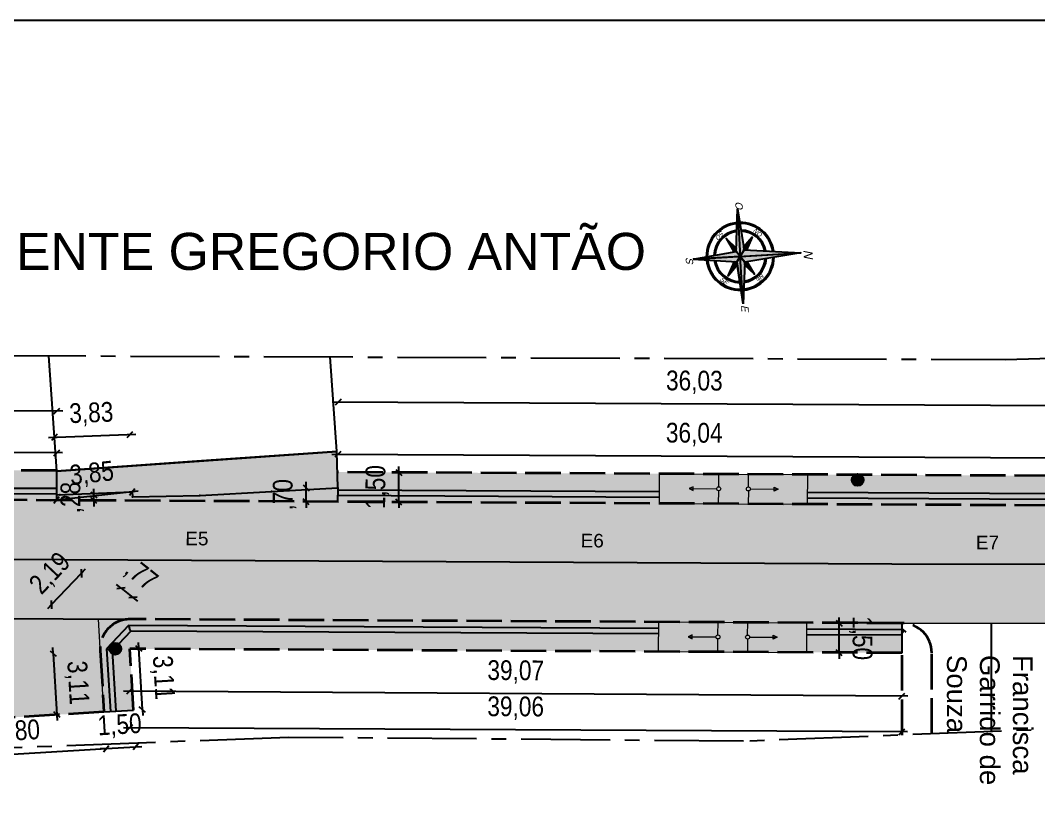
# Model space of a CAD drawing. Header units: feet. Extents: x 203667 to 205527, y 9204857 to 9205156.
# Drawn here: x 204262.3 to 204313.8, y 9205049.8 to 9205089.2 of the extents above; entities that cross this region are included whole.
import ezdxf

# ---------------------------------------------------------------- set-up
doc = ezdxf.new("R2010")
doc.units = ezdxf.units.FT
doc.header["$LTSCALE"] = 0.3
doc.header["$MEASUREMENT"] = 0
for name, pattern in [('ACAD_ISO02W100', [15, 12, -3]), ('CENTER2', [1.125, 0.75, -0.125, 0.125, -0.125]), ('CONTINUO', [0])]:
    doc.linetypes.add(name, pattern=pattern)
for name, color, linetype in [('_EIXO PROJETADO', 2, 'Continuous'), ('C-ROAD-CNTR-N', 92, 'Continuous'), ('CALÇADA', 3, 'Continuous'), ('Calçada Projetada', 20, 'Continuous'), ('cotas1', 7, 'Continuous'), ('Edificação Existente', 1, 'Continuous'), ('F-HZ-ESTACA', 98, 'Continuous'), ('MF', 7, 'CONTINUO'), ('NORTE', 7, 'Continuous'), ('Pavimento projetado', 51, 'Continuous'), ('PONTOS_SUBSTITUIDOS', 7, 'Continuous'), ('Poste e Rede Elétrica', 6, 'Continuous'), ('SINALIZACAO', 1, 'Continuous')]:
    doc.layers.add(name, color=color, linetype=linetype)
for name, color, linetype, lineweight in [('Alvenaria de 1 Vez', 6, 'ACAD_ISO02W100', 35), ('Cotas Acessibilidade', 5, 'Continuous', 25), ('Cotas Calçadas', 7, 'Continuous', 25), ('EDIF', 7, 'Continuous', 0), ('MEIO FIO PROJETADO', 7, 'ACAD_ISO02W100', 35), ('PENA015', 1, 'Continuous', 15)]:
    doc.layers.add(name, color=color, linetype=linetype, lineweight=lineweight)
doc.styles.add('Arial', font='arial.ttf')
doc.styles.add('Roman', font='arial.ttf', dxfattribs={"height": 2})
doc.styles.add('SUPERFRENCH', font='SUF_____.pfb', dxfattribs={"oblique": 15, "height": 2})
doc.styles.add('TARCISIO', font='swissci.ttf')
doc.dimstyles.new('Cota Alvenaria', dxfattribs={"dimtxt": 1, "dimasz": 0.3, "dimexe": 1, "dimexo": 1, "dimgap": 0.5, "dimtad": 1, "dimzin": 4, "dimtxsty": 'TARCISIO', "dimblk": 'OBLIQUE', "dimcen": -2, "dimdle": 0.3, "dimse1": 1, "dimse2": 1, "dimclrd": 256, "dimclre": 256, "dimclrt": 6, "dimadec": 0, "dimazin": 0, "dimtfac": 1, "dimtix": 1, "dimtmove": 0, "dimatfit": 3, "dimldrblk": 'DOT', "dimfxl": 1, "dimlwd": -1, "dimlwe": -1, "dimarcsym": 0})
doc.dimstyles.new('Cota Calçadas', dxfattribs={"dimtxt": 1, "dimasz": 0.3, "dimexe": 1, "dimexo": 1, "dimgap": 0.5, "dimtad": 1, "dimzin": 4, "dimtxsty": 'TARCISIO', "dimblk": 'OBLIQUE', "dimcen": -2, "dimdle": 0.3, "dimse1": 1, "dimse2": 1, "dimclrd": 256, "dimclre": 256, "dimclrt": 256, "dimadec": 0, "dimazin": 0, "dimtfac": 1, "dimtix": 1, "dimtmove": 0, "dimatfit": 3, "dimldrblk": 'DOT', "dimfxl": 1, "dimlwd": -1, "dimlwe": -1, "dimarcsym": 0})

# ---------------------------------------------------------------- blocks, each defined once
blk = doc.blocks.new('r150')
at = {"linetype": 'Continuous'}
h = blk.add_hatch(color=4, dxfattribs=at)
h.dxf.hatch_style = 1
edge = h.paths.add_edge_path()
edge.add_arc((0, 0.907), 0.1, 180, 270, ccw=False)
edge.add_line((-0.1, 0.907), (-1.3, 0.907))
edge.add_line((-1.3, 0.907), (-1.3, 0.807))
edge.add_line((-1.3, 0.807), (-1.5, 0.907))
edge.add_line((-1.5, 0.907), (-1.3, 1.007))
edge.add_line((-1.3, 1.007), (-1.3, 0.907))
edge.add_line((-1.3, 0.907), (-0.1, 0.907))
edge.add_arc((0, 0.907), 0.1, 90, 180, ccw=False)
edge.add_line((0, 1.007), (0, 1.65))
edge.add_line((0, 1.65), (-3, 1.65))
edge.add_line((-3, 1.65), (-3, 0.15))
edge.add_line((-3, 0.15), (0, 0.15))
edge.add_line((0, 0.15), (0, 0.807))
edge = h.paths.add_edge_path()
edge.add_arc((1.5, 0.907), 0.1, 180, 270, ccw=False)
edge.add_arc((1.5, 0.907), 0.1, 90, 180, ccw=False)
edge.add_line((1.5, 1.007), (1.5, 1.65))
edge.add_line((1.5, 1.65), (0, 1.65))
edge.add_line((0, 1.65), (0, 1.007))
edge.add_arc((0, 0.907), 0.1, 0, 90, ccw=False)
edge.add_arc((0, 0.907), 0.1, -90, 0, ccw=False)
edge.add_line((0, 0.807), (0, 0.15))
edge.add_line((0, 0.15), (1.5, 0.15))
edge.add_line((1.5, 0.15), (1.5, 0.807))
edge = h.paths.add_edge_path()
edge.add_line((4.5, 1.65), (1.5, 1.65))
edge.add_line((1.5, 1.65), (1.5, 1.007))
edge.add_arc((1.5, 0.907), 0.1, 0, 90, ccw=False)
edge.add_line((1.6, 0.907), (2.8, 0.907))
edge.add_line((2.8, 0.907), (2.8, 1.007))
edge.add_line((2.8, 1.007), (3, 0.907))
edge.add_line((3, 0.907), (2.8, 0.807))
edge.add_line((2.8, 0.807), (2.8, 0.907))
edge.add_line((2.8, 0.907), (1.6, 0.907))
edge.add_arc((1.5, 0.907), 0.1, -90, 0, ccw=False)
edge.add_line((1.5, 0.807), (1.5, 0.15))
edge.add_line((1.5, 0.15), (4.5, 0.15))
edge.add_line((4.5, 0.15), (4.5, 1.65))
at = {"layer": 'PENA015', "color": 7}
for points in [[(-3, 0.15), (-3, 1.65)], [(-3, 1.65), (4.5, 1.65)], [(0, 1.007), (0, 1.65)], [(1.5, 1.007), (1.5, 1.65)], [(4.5, 0.15), (4.5, 1.65)], [(-1.3, 1.007), (-1.5, 0.907), (-1.3, 0.807)], [(-1.5, 0.907), (-0.1, 0.907)], [(-1.3, 0.807), (-1.3, 1.007)], [(0, 0.15), (0, 0.807)], [(1.5, 0.807), (1.5, 0.15)], [(1.6, 0.907), (3, 0.907)], [(2.8, 0.807), (2.8, 1.007)], [(2.8, 1.007), (3, 0.907), (2.8, 0.807)], [(-3, 0.15), (4.5, 0.15)]]:
    blk.add_lwpolyline(points, dxfattribs=at)
for centre in [(0, 0.907), (1.5, 0.907)]:
    blk.add_circle(centre, 0.1, dxfattribs=at)
blk = doc.blocks.new('*U61')
at = {"layer": 'NORTE', "color": 252, "linetype": 'Continuous'}
for points in [[(2.264, 2.249), (1.127, 1.112), (1.322, 1.078)], [(0.236, 2.003), (0.962, 1.141), (1.127, 1.112)], [(1.156, 0.948), (1.127, 1.112), (0.244, 0.23)], [(1.127, 1.112), (1.156, 0.948), (2.018, 0.221)]]:
    blk.add_solid(points, dxfattribs=at)
blk = doc.blocks.new('*U62')
at = {"layer": 'NORTE', "color": 252, "linetype": 'Continuous'}
for points in [[(1.022, 1.704), (1.034, 1.355), (1.092, 1.308)], [(0.535, 1.216), (0.922, 1.09), (0.962, 1.141)], [(1.156, 0.948), (1.104, 0.907), (1.231, 0.521)], [(1.322, 1.078), (1.37, 1.019), (1.718, 1.008)]]:
    blk.add_solid(points, dxfattribs=at)
blk = doc.blocks.new('*U63')
at = {"layer": 'NORTE', "linetype": 'Continuous'}
for points in [[(1.494, 1.556), (2.264, 2.249), (1.092, 1.308)], [(1.494, 1.556), (1.127, 1.112), (2.264, 2.249)], [(1.494, 1.556), (1.092, 1.308), (1.127, 1.112)]]:
    blk.add_solid(points, dxfattribs=at)
blk = doc.blocks.new('*U64')
at = {"layer": 'NORTE', "linetype": 'Continuous'}
for points in [[(0.236, 2.003), (1.034, 1.352), (1.034, 1.355)], [(0.236, 2.003), (1.127, 1.112), (1.034, 1.352)], [(1.022, 1.704), (1.092, 1.308), (1.14, 1.346)], [(1.034, 1.352), (1.127, 1.112), (1.092, 1.308)], [(1.127, 1.112), (0.962, 1.141), (0.244, 0.23)], [(0.535, 1.216), (0.958, 1.142), (0.905, 1.204)], [(1.127, 1.112), (1.366, 1.019), (1.322, 1.078)], [(1.127, 1.112), (2.018, 0.221), (1.366, 1.019)], [(1.36, 1.125), (1.322, 1.078), (1.718, 1.008)], [(1.156, 0.943), (1.231, 0.521), (1.219, 0.891)], [(1.366, 1.019), (2.018, 0.221), (1.37, 1.019)]]:
    blk.add_solid(points, dxfattribs=at)
blk = doc.blocks.new('norte01')
at = {"layer": 'NORTE'}
for p, q in [((-0.098, 0.141), (0, 1.26)), ((0, 1.26), (0.114, 0.163)), ((-1.248, 0), (-0.096, 0.137)), ((0, 0), (-1.248, 0)), ((0.114, 0.163), (1.608, 0)), ((-0.098, -0.141), (0, 0)), ((0, -1.26), (-0.098, -0.141)), ((0.114, -0.163), (0, -1.26)), ((1.608, 0), (0.114, -0.163))]:
    blk.add_line(p, q, dxfattribs=at)
for points in [[(0, 1.26), (0, 0), (-0.096, 0.137)], [(-0.161, 0.129), (-0.096, 0.137), (-0.345, 0.492)], [(0.114, 0.163), (0.345, 0.492), (0.104, 0.235)], [(-0.161, -0.129), (-0.096, -0.137), (-0.345, -0.492)], [(0, -1.26), (0, 0), (-0.096, -0.137)], [(0, 0), (1.608, 0), (0.114, -0.163)], [(0.114, -0.163), (0.345, -0.492), (0.104, -0.235)]]:
    blk.add_lwpolyline(points, close=True, dxfattribs=at)
for points in [[(0, 1.26), (0, 0)], [(0, 0), (-0.345, 0.492)], [(-0.345, 0.492), (-0.161, 0.129)], [(-0.345, 0.492), (-0.089, 0.219)], [(0, 0), (0.345, 0.492)], [(0.345, 0.492), (0.104, 0.235)], [(0.345, 0.492), (0.174, 0.156)], [(-1.248, 0), (1.608, 0)], [(-1.248, 0), (1.608, 0)], [(-1.248, 0), (-0.096, -0.137)], [(0, 0), (-0.345, -0.492)], [(-0.345, -0.492), (-0.161, -0.129)], [(-0.345, -0.492), (-0.091, -0.222)], [(0, -1.26), (0, 0)], [(0, 0), (0.345, -0.492)], [(0.345, -0.492), (0.104, -0.235)], [(0.345, -0.492), (0.174, -0.156)]]:
    blk.add_lwpolyline(points, dxfattribs=at)
for radius, start, end in [(0.9, 92.0213, 177.3619), (0.871, 92.2575, 177.0455), (0.9, 4.9431, 87.6111), (0.871, 5.3202, 87.3318), (0.697, 94.0924, 174.5827), (0.668, 94.4924, 174.0444), (0.697, 8.261, 85.1591), (0.668, 8.9053, 84.6848), (0.9, 182.6381, 267.9787), (0.871, 182.9545, 267.7425), (0.697, 185.4173, 265.9076), (0.668, 185.9556, 265.5076), (0.9, 272.3889, 355.0569), (0.871, 272.6682, 354.6798), (0.697, 274.8409, 351.739), (0.668, 275.3152, 351.0947)]:
    blk.add_arc((0, 0), radius, start, end, dxfattribs=at)
at = {"layer": 'NORTE', "color": 254, "linetype": 'Continuous', "rotation": 314.9999999999994}
for name in ['*U61', '*U62']:
    blk.add_blockref(name, (-1.583, 0.01), dxfattribs=at)
at = {"layer": 'NORTE', "linetype": 'Continuous', "rotation": 314.9999999999994}
for name in ['*U64', '*U63']:
    blk.add_blockref(name, (-1.583, 0.01), dxfattribs=at)
at = {"layer": 'NORTE', "style": 'SUPERFRENCH', "oblique": 15}
for s, height, rotation, p in [('O', 0.192, 270, (-0.046, 1.457)), ('SO', 0.12, 225, (-0.459, 0.718)), ('NO', 0.12, 315, (0.361, 0.651)), ('S', 0.192, 270, (-1.445, 0.065)), ('N', 0.24, 270, (1.68, 0.072)), ('SE', 0.12, 315, (-0.588, -0.585)), ('NE', 0.12, 225, (0.536, -0.47)), ('E', 0.192, 270, (-0.055, -1.291))]:
    blk.add_text(s, height=height, rotation=rotation, dxfattribs=at).set_placement(p)
blk = doc.blocks.new('_Oblique')
at = {"layer": 'cotas1', "color": 0, "lineweight": -2}
blk.add_line((-0.5, -0.5), (0.5, 0.5), dxfattribs=at)
blk = doc.blocks.new('*D276')
at = {"layer": 'Cotas Calçadas', "transparency": 16777216}
blk.add_line((204264.46, 9205067.279), (204254.952, 9205067.329), dxfattribs=at)
at = {"layer": 'Defpoints', "color": 0, "transparency": 16777216}
for p in [(204255.252, 9205067.327), (204255.239, 9205064.93), (204264.147, 9205064.883)]:
    blk.add_point(p, dxfattribs=at)
at = {"layer": 'Cotas Calçadas', "transparency": 16777216, "xscale": 0.3, "yscale": 0.3, "zscale": 0.3}
for p, rotation in [((204255.252, 9205067.327), 179.6997302796561), ((204264.16, 9205067.281), 359.6997302796561)]:
    blk.add_blockref('_Oblique', p, dxfattribs=dict(at, rotation=rotation))
at = {"layer": 'Cotas Calçadas', "transparency": 16777216, "insert": (204259.712, 9205068.4), "char_height": 1, "attachment_point": 5, "rotation": 359.6997, "style": 'TARCISIO'}
blk.add_mtext('8,91', dxfattribs=at)
blk = doc.blocks.new('_Dot')
at = {"color": 0, "linetype": 'ByBlock', "lineweight": -2}
blk.add_line((-0.5, 0), (-1, 0), dxfattribs=at)
at = {"color": 0, "linetype": 'ByBlock', "const_width": 0.5}
blk.add_lwpolyline([(-0.25, 0, 1), (0.25, 0, 1)], format="xyb", close=True, dxfattribs=at)
blk = doc.blocks.new('*D277')
at = {"layer": 'Cotas Calçadas', "transparency": 16777216}
for p, q in [((204266.04, 9205065.156), (204266.041, 9205065.456)), ((204266.038, 9205064.873), (204266.037, 9205064.573)), ((204266.038, 9205064.873), (204266.04, 9205065.156))]:
    blk.add_line(p, q, dxfattribs=at)
at = {"layer": 'Defpoints', "color": 0, "transparency": 16777216}
for p in [(204264.147, 9205064.883), (204264.149, 9205065.166), (204266.04, 9205065.156)]:
    blk.add_point(p, dxfattribs=at)
at = {"layer": 'Cotas Calçadas', "transparency": 16777216, "xscale": 0.3, "yscale": 0.3, "zscale": 0.3}
for p, rotation in [((204266.04, 9205065.156), 269.6997303415208), ((204266.038, 9205064.873), 89.6997303415208)]:
    blk.add_blockref('_Oblique', p, dxfattribs=dict(at, rotation=rotation))
at = {"layer": 'Cotas Calçadas', "transparency": 16777216, "insert": (204264.943, 9205065.02), "char_height": 1, "attachment_point": 5, "rotation": 89.6997, "style": 'TARCISIO'}
blk.add_mtext(',28', dxfattribs=at)
blk = doc.blocks.new('*D278')
at = {"layer": 'Cotas Calçadas', "transparency": 16777216}
for p, q in [((204276.78, 9205065.511), (204276.78, 9205065.811)), ((204276.78, 9205064.808), (204276.78, 9205065.511)), ((204276.78, 9205064.808), (204276.78, 9205064.508))]:
    blk.add_line(p, q, dxfattribs=at)
at = {"layer": 'Defpoints', "color": 0, "transparency": 16777216}
for p in [(204276.78, 9205065.511), (204278.369, 9205065.511), (204278.369, 9205064.808)]:
    blk.add_point(p, dxfattribs=at)
at = {"layer": 'Cotas Calçadas', "transparency": 16777216, "xscale": 0.3, "yscale": 0.3, "zscale": 0.3}
for p, rotation in [((204276.78, 9205065.511), 270), ((204276.78, 9205064.808), 90)]:
    blk.add_blockref('_Oblique', p, dxfattribs=dict(at, rotation=rotation))
at = {"layer": 'Cotas Calçadas', "transparency": 16777216, "insert": (204275.685, 9205065.16), "char_height": 1, "attachment_point": 5, "rotation": 90, "style": 'TARCISIO'}
blk.add_mtext(',70', dxfattribs=at)
blk = doc.blocks.new('*D279')
at = {"layer": 'Cotas Calçadas', "transparency": 16777216}
for p, q in [((204281.471, 9205066.292), (204281.472, 9205066.592)), ((204281.463, 9205064.792), (204281.471, 9205066.292)), ((204281.463, 9205064.792), (204281.461, 9205064.492))]:
    blk.add_line(p, q, dxfattribs=at)
at = {"layer": 'Defpoints', "color": 0, "transparency": 16777216}
for p in [(204278.377, 9205066.308), (204281.471, 9205066.292), (204278.369, 9205064.808)]:
    blk.add_point(p, dxfattribs=at)
at = {"layer": 'Cotas Calçadas', "transparency": 16777216, "xscale": 0.3, "yscale": 0.3, "zscale": 0.3}
for p, rotation in [((204281.471, 9205066.292), 269.6997302890098), ((204281.463, 9205064.792), 89.69973028900985)]:
    blk.add_blockref('_Oblique', p, dxfattribs=dict(at, rotation=rotation))
at = {"layer": 'Cotas Calçadas', "transparency": 16777216, "insert": (204280.372, 9205065.548), "char_height": 1, "attachment_point": 5, "rotation": 89.6997, "style": 'TARCISIO'}
blk.add_mtext('1,50', dxfattribs=at)
blk = doc.blocks.new('*D280')
at = {"layer": 'Cotas Calçadas', "transparency": 16777216}
blk.add_line((204314.726, 9205067.016), (204278.082, 9205067.208), dxfattribs=at)
at = {"layer": 'Defpoints', "color": 0, "transparency": 16777216}
for p in [(204278.382, 9205067.206), (204278.369, 9205064.808), (204314.414, 9205064.62)]:
    blk.add_point(p, dxfattribs=at)
at = {"layer": 'Cotas Calçadas', "transparency": 16777216, "xscale": 0.3, "yscale": 0.3, "zscale": 0.3}
for p, rotation in [((204278.382, 9205067.206), 179.6997303316249), ((204314.426, 9205067.017), 359.6997303316249)]:
    blk.add_blockref('_Oblique', p, dxfattribs=dict(at, rotation=rotation))
at = {"layer": 'Cotas Calçadas', "transparency": 16777216, "insert": (204296.41, 9205068.207), "char_height": 1, "attachment_point": 5, "rotation": 359.6997, "style": 'TARCISIO'}
blk.add_mtext('36,04', dxfattribs=at)
blk = doc.blocks.new('*D285')
at = {"layer": 'Cotas Calçadas', "transparency": 16777216}
blk.add_line((204307.209, 9205054.964), (204267.537, 9205055.216), dxfattribs=at)
at = {"layer": 'Defpoints', "color": 0, "transparency": 16777216}
for p in [(204267.86, 9205058.907), (204306.932, 9205058.659), (204267.837, 9205055.215)]:
    blk.add_point(p, dxfattribs=at)
at = {"layer": 'Cotas Calçadas', "transparency": 16777216, "xscale": 0.3, "yscale": 0.3, "zscale": 0.3}
for p, rotation in [((204267.837, 9205055.215), 179.6358839959932), ((204306.909, 9205054.966), 359.6358839959933)]:
    blk.add_blockref('_Oblique', p, dxfattribs=dict(at, rotation=rotation))
at = {"layer": 'Cotas Calçadas', "transparency": 16777216, "insert": (204287.38, 9205056.186), "char_height": 1, "attachment_point": 5, "rotation": 359.6359, "style": 'TARCISIO'}
blk.add_mtext('39,07', dxfattribs=at)
blk = doc.blocks.new('*D286')
at = {"layer": 'Cotas Calçadas', "transparency": 16777216}
for p, q in [((204263.98, 9205057.128), (204263.962, 9205057.428)), ((204263.98, 9205057.128), (204264.168, 9205054.026)), ((204264.168, 9205054.026), (204264.186, 9205053.727))]:
    blk.add_line(p, q, dxfattribs=at)
at = {"layer": 'Defpoints', "color": 0, "transparency": 16777216}
for p in [(204266.363, 9205057.273), (204264.168, 9205054.026), (204266.551, 9205054.17)]:
    blk.add_point(p, dxfattribs=at)
at = {"layer": 'Cotas Calçadas', "transparency": 16777216, "xscale": 0.3, "yscale": 0.3, "zscale": 0.3}
for p, rotation in [((204263.98, 9205057.128), 273.4680787027896), ((204264.168, 9205054.026), 93.46807870278963)]:
    blk.add_blockref('_Oblique', p, dxfattribs=dict(at, rotation=rotation))
at = {"layer": 'Cotas Calçadas', "transparency": 16777216, "insert": (204265.168, 9205055.643), "char_height": 1, "attachment_point": 5, "rotation": 273.4681, "style": 'TARCISIO'}
blk.add_mtext('3,11', dxfattribs=at)
blk = doc.blocks.new('*D149')
at = {"layer": 'Cotas Calçadas', "transparency": 16777216}
blk.add_line((204257.575, 9205051.763), (204266.963, 9205052.332), dxfattribs=at)
at = {"layer": 'Defpoints', "color": 0, "transparency": 16777216}
for p in [(204266.551, 9205054.17), (204257.762, 9205053.638), (204266.663, 9205052.314)]:
    blk.add_point(p, dxfattribs=at)
at = {"layer": 'Cotas Calçadas', "transparency": 16777216, "xscale": 0.3, "yscale": 0.3, "zscale": 0.3}
for p, rotation in [((204266.663, 9205052.314), 3.4680786906921), ((204257.875, 9205051.781), 183.4680786906921)]:
    blk.add_blockref('_Oblique', p, dxfattribs=dict(at, rotation=rotation))
at = {"layer": 'Cotas Calçadas', "transparency": 16777216, "insert": (204262.203, 9205053.142), "char_height": 1, "attachment_point": 5, "rotation": 3.4681, "style": 'TARCISIO'}
blk.add_mtext('8,80', dxfattribs=at)
blk = doc.blocks.new('*D293')
at = {"layer": 'Cotas Calçadas', "transparency": 16777216}
for p, q in [((204268.161, 9205052.405), (204268.46, 9205052.423)), ((204266.663, 9205052.314), (204266.364, 9205052.296)), ((204266.663, 9205052.314), (204268.161, 9205052.405))]:
    blk.add_line(p, q, dxfattribs=at)
at = {"layer": 'Defpoints', "color": 0, "transparency": 16777216}
for p in [(204266.551, 9205054.17), (204268.048, 9205054.261), (204268.161, 9205052.405)]:
    blk.add_point(p, dxfattribs=at)
at = {"layer": 'Cotas Calçadas', "transparency": 16777216, "xscale": 0.3, "yscale": 0.3, "zscale": 0.3}
for p, rotation in [((204266.663, 9205052.314), 3.468078761813089), ((204268.161, 9205052.405), 183.4680787618131)]:
    blk.add_blockref('_Oblique', p, dxfattribs=dict(at, rotation=rotation))
at = {"layer": 'Cotas Calçadas', "transparency": 16777216, "insert": (204267.346, 9205053.453), "char_height": 1, "attachment_point": 5, "rotation": 3.4681, "style": 'TARCISIO'}
blk.add_mtext('1,50', dxfattribs=at)
blk = doc.blocks.new('*D294')
at = {"layer": 'Cotas Calçadas', "transparency": 16777216}
for p, q in [((204303.735, 9205058.656), (204303.735, 9205058.956)), ((204303.737, 9205057.156), (204303.735, 9205058.656)), ((204303.737, 9205057.156), (204303.737, 9205056.856))]:
    blk.add_line(p, q, dxfattribs=at)
at = {"layer": 'Defpoints', "color": 0, "transparency": 16777216}
for p in [(204303.735, 9205058.656), (204306.923, 9205058.659), (204306.924, 9205057.159)]:
    blk.add_point(p, dxfattribs=at)
at = {"layer": 'Cotas Calçadas', "transparency": 16777216, "xscale": 0.3, "yscale": 0.3, "zscale": 0.3}
for p, rotation in [((204303.735, 9205058.656), 270.0577248929635), ((204303.737, 9205057.156), 90.05772489296352)]:
    blk.add_blockref('_Oblique', p, dxfattribs=dict(at, rotation=rotation))
at = {"layer": 'Cotas Calçadas', "transparency": 16777216, "insert": (204304.831, 9205057.907), "char_height": 1, "attachment_point": 5, "rotation": 270.0577, "style": 'TARCISIO'}
blk.add_mtext('1,50', dxfattribs=at)
blk = doc.blocks.new('*D141')
at = {"layer": 'Cotas Calçadas', "transparency": 16777216}
for p, q in [((204268.308, 9205057.391), (204268.29, 9205057.69)), ((204268.496, 9205054.288), (204268.308, 9205057.391)), ((204268.496, 9205054.288), (204268.514, 9205053.989))]:
    blk.add_line(p, q, dxfattribs=at)
at = {"layer": 'Defpoints', "color": 0, "transparency": 16777216}
for p in [(204267.86, 9205057.363), (204268.308, 9205057.391), (204268.048, 9205054.261)]:
    blk.add_point(p, dxfattribs=at)
at = {"layer": 'Cotas Calçadas', "transparency": 16777216, "xscale": 0.3, "yscale": 0.3, "zscale": 0.3}
for p, rotation in [((204268.308, 9205057.391), 273.4680787305732), ((204268.496, 9205054.288), 93.46807873057318)]:
    blk.add_blockref('_Oblique', p, dxfattribs=dict(at, rotation=rotation))
at = {"layer": 'Cotas Calçadas', "color": 6, "transparency": 16777216, "insert": (204269.496, 9205055.906), "char_height": 1, "attachment_point": 5, "rotation": 273.4681, "style": 'TARCISIO'}
blk.add_mtext('3,11', dxfattribs=at)
blk = doc.blocks.new('*D257')
at = {"layer": 'Cotas Calçadas', "transparency": 16777216}
blk.add_line((204307.203, 9205053.157), (204267.539, 9205053.364), dxfattribs=at)
at = {"layer": 'Defpoints', "color": 0, "transparency": 16777216}
for p in [(204267.86, 9205057.363), (204306.924, 9205057.159), (204267.839, 9205053.363)]:
    blk.add_point(p, dxfattribs=at)
at = {"layer": 'Cotas Calçadas', "transparency": 16777216, "xscale": 0.3, "yscale": 0.3, "zscale": 0.3}
for p, rotation in [((204267.839, 9205053.363), 179.6997302874083), ((204306.903, 9205053.158), 359.6997302874083)]:
    blk.add_blockref('_Oblique', p, dxfattribs=dict(at, rotation=rotation))
at = {"layer": 'Cotas Calçadas', "color": 6, "transparency": 16777216, "insert": (204287.377, 9205054.356), "char_height": 1, "attachment_point": 5, "rotation": 359.6997, "style": 'TARCISIO'}
blk.add_mtext('39,06', dxfattribs=at)
blk = doc.blocks.new('*D150')
at = {"layer": 'Cotas Calçadas', "transparency": 16777216}
blk.add_line((204314.722, 9205069.657), (204278.096, 9205069.849), dxfattribs=at)
at = {"layer": 'Defpoints', "color": 0, "transparency": 16777216}
for p in [(204278.396, 9205069.848), (204278.377, 9205066.308), (204314.404, 9205066.12)]:
    blk.add_point(p, dxfattribs=at)
at = {"layer": 'Cotas Calçadas', "transparency": 16777216, "xscale": 0.3, "yscale": 0.3, "zscale": 0.3}
for p, rotation in [((204278.396, 9205069.848), 179.6995631053674), ((204314.422, 9205069.659), 359.6995631053673)]:
    blk.add_blockref('_Oblique', p, dxfattribs=dict(at, rotation=rotation))
at = {"layer": 'Cotas Calçadas', "color": 6, "transparency": 16777216, "insert": (204296.415, 9205070.849), "char_height": 1, "attachment_point": 5, "rotation": 359.6996, "style": 'TARCISIO'}
blk.add_mtext('36,03', dxfattribs=at)
blk = doc.blocks.new('*D296')
at = {"layer": 'Cotas Calçadas', "transparency": 16777216}
blk.add_line((204264.471, 9205069.398), (204254.601, 9205069.45), dxfattribs=at)
at = {"layer": 'Defpoints', "color": 0, "transparency": 16777216}
for p in [(204254.901, 9205069.448), (204254.886, 9205066.432), (204264.155, 9205066.383)]:
    blk.add_point(p, dxfattribs=at)
at = {"layer": 'Cotas Calçadas', "transparency": 16777216, "xscale": 0.3, "yscale": 0.3, "zscale": 0.3}
for p, rotation in [((204254.901, 9205069.448), 179.6997303441555), ((204264.171, 9205069.4), 359.6997303441555)]:
    blk.add_blockref('_Oblique', p, dxfattribs=dict(at, rotation=rotation))
at = {"layer": 'Cotas Calçadas', "color": 6, "transparency": 16777216, "insert": (204259.542, 9205070.52), "char_height": 1, "attachment_point": 5, "rotation": 359.6997, "style": 'TARCISIO'}
blk.add_mtext('9,27', dxfattribs=at)
blk = doc.blocks.new('*D316')
at = {"layer": 'Cotas Calçadas', "transparency": 16777216}
for p, q in [((204263.903, 9205059.6), (204265.408, 9205061.191)), ((204265.408, 9205061.191), (204265.614, 9205061.409)), ((204263.903, 9205059.6), (204263.697, 9205059.382))]:
    blk.add_line(p, q, dxfattribs=at)
at = {"layer": 'Defpoints', "color": 0, "transparency": 16777216}
for p in [(204265.408, 9205061.191), (204267.868, 9205058.863), (204266.363, 9205057.273)]:
    blk.add_point(p, dxfattribs=at)
at = {"layer": 'Cotas Calçadas', "transparency": 16777216, "xscale": 0.3, "yscale": 0.3, "zscale": 0.3}
for p, rotation in [((204265.408, 9205061.191), 226.5839045020863), ((204263.903, 9205059.6), 46.58390450208633)]:
    blk.add_blockref('_Oblique', p, dxfattribs=dict(at, rotation=rotation))
at = {"layer": 'Cotas Calçadas', "transparency": 16777216, "insert": (204263.86, 9205061.149), "char_height": 1, "attachment_point": 5, "rotation": 46.5839, "style": 'TARCISIO'}
blk.add_mtext('2,19', dxfattribs=at)
blk = doc.blocks.new('*D317')
at = {"layer": 'Cotas Calçadas', "transparency": 16777216}
blk.add_line((204263.739, 9205068.057), (204268.168, 9205068.224), dxfattribs=at)
at = {"layer": 'Defpoints', "color": 0, "transparency": 16777216}
for p in [(204267.868, 9205068.213), (204267.978, 9205065.31), (204264.149, 9205065.166)]:
    blk.add_point(p, dxfattribs=at)
at = {"layer": 'Cotas Calçadas', "transparency": 16777216, "xscale": 0.3, "yscale": 0.3, "zscale": 0.3}
for p, rotation in [((204264.039, 9205068.068), 182.1578273121822), ((204267.868, 9205068.213), 2.157827312182206)]:
    blk.add_blockref('_Oblique', p, dxfattribs=dict(at, rotation=rotation))
at = {"layer": 'Cotas Calçadas', "transparency": 16777216, "insert": (204265.912, 9205069.235), "char_height": 1, "attachment_point": 5, "rotation": 2.1578, "style": 'TARCISIO'}
blk.add_mtext('3,83', dxfattribs=at)
blk = doc.blocks.new('*D318')
at = {"layer": 'Cotas Calçadas', "transparency": 16777216}
blk.add_line((204268.276, 9205065.344), (204263.848, 9205064.85), dxfattribs=at)
at = {"layer": 'Defpoints', "color": 0, "transparency": 16777216}
for p in [(204267.978, 9205065.31), (204264.147, 9205064.883), (204264.147, 9205064.883)]:
    blk.add_point(p, dxfattribs=at)
at = {"layer": 'Cotas Calçadas', "transparency": 16777216, "xscale": 0.3, "yscale": 0.3, "zscale": 0.3}
for p, rotation in [((204267.978, 9205065.31), 6.364966324591831), ((204264.147, 9205064.883), 186.3649663245918)]:
    blk.add_blockref('_Oblique', p, dxfattribs=dict(at, rotation=rotation))
at = {"layer": 'Cotas Calçadas', "transparency": 16777216, "insert": (204265.941, 9205066.186), "char_height": 1, "attachment_point": 5, "rotation": 6.365, "style": 'TARCISIO'}
blk.add_mtext('3,85', dxfattribs=at)
blk = doc.blocks.new('*D320')
at = {"layer": 'Cotas Calçadas', "transparency": 16777216}
for p, q in [((204267.418, 9205060.44), (204267.183, 9205060.627)), ((204267.418, 9205060.44), (204268.018, 9205059.962)), ((204268.018, 9205059.962), (204268.253, 9205059.775))]:
    blk.add_line(p, q, dxfattribs=at)
at = {"layer": 'Defpoints', "color": 0, "transparency": 16777216}
for p in [(204268.018, 9205059.962), (204266.17, 9205058.872), (204266.77, 9205058.394)]:
    blk.add_point(p, dxfattribs=at)
at = {"layer": 'Cotas Calçadas', "transparency": 16777216, "xscale": 0.3, "yscale": 0.3, "zscale": 0.3}
for p, rotation in [((204267.418, 9205060.44), 321.4723008151763), ((204268.018, 9205059.962), 141.4723008151763)]:
    blk.add_blockref('_Oblique', p, dxfattribs=dict(at, rotation=rotation))
at = {"layer": 'Cotas Calçadas', "transparency": 16777216, "insert": (204268.4, 9205061.057), "char_height": 1, "attachment_point": 5, "rotation": 321.4723, "style": 'TARCISIO'}
blk.add_mtext(',77', dxfattribs=at)

msp = doc.modelspace()

# ---------------------------------------------------------------- hatches: boundary and pattern name
at = {"layer": 'CALÇADA'}
h = msp.add_hatch(color=3, dxfattribs=at)
h.dxf.hatch_style = 1
h.paths.add_polyline_path([(204275.024, 9205065.319), (204278.373, 9205065.511), (204278.336, 9205067.356), (204271.246, 9205066.856), (204264.157, 9205066.356), (204264.149, 9205065.166), (204267.978, 9205065.31), (204267.986, 9205065.051), (204271.407, 9205065.125)])
at = {"layer": 'Calçada Projetada'}
h = msp.add_hatch(color=256, dxfattribs=at)
h.dxf.hatch_style = 1
h.paths.add_polyline_path([(204264.147, 9205064.883), (204264.155, 9205066.383), (204254.955, 9205066.431), (204227.039, 9205067.435), (204227.049, 9205065.934), (204254.924, 9205064.931)])
h = msp.add_hatch(color=256, dxfattribs=at)
h.dxf.hatch_style = 1
h.paths.add_polyline_path([(204314.414, 9205064.62), (204314.411, 9205066.12), (204278.357, 9205066.309), (204278.373, 9205065.511), (204278.369, 9205064.808)])
h = msp.add_hatch(color=256, dxfattribs=at)
h.dxf.hatch_style = 1
h.paths.add_polyline_path([(204278.369, 9205064.808), (204278.373, 9205065.511), (204275.024, 9205065.319), (204271.407, 9205065.125), (204267.986, 9205065.051), (204267.978, 9205065.31), (204264.149, 9205065.166), (204264.147, 9205064.883)])
h = msp.add_hatch(color=256, dxfattribs=at)
h.dxf.hatch_style = 1
h.paths.add_polyline_path([(204306.924, 9205057.159), (204306.932, 9205058.659), (204267.868, 9205058.863, 0.414214), (204266.36, 9205057.371)])
h = msp.add_hatch(color=256, dxfattribs=at)
h.dxf.hatch_style = 1
h.paths.add_polyline_path([(204267.86, 9205057.363), (204266.36, 9205057.371, 0.016444), (204266.363, 9205057.273), (204266.551, 9205054.17), (204268.048, 9205054.261)])
at = {"layer": 'Pavimento projetado', "lineweight": 20}
h = msp.add_hatch(color=256, dxfattribs=at)
h.dxf.hatch_style = 1
h.paths.add_polyline_path([(204306.932, 9205058.659), (204315.916, 9205058.668), (204315.877, 9205064.629), (204254.922, 9205064.931), (204227.047, 9205065.933), (204227.086, 9205059.928), (204254.754, 9205058.932), (204256.038, 9205058.925), (204261.852, 9205058.895), (204267.868, 9205058.863)])
h = msp.add_hatch(color=256, dxfattribs=at)
h.dxf.hatch_style = 1
h.paths.add_polyline_path([(204262.172, 9205053.905), (204261.854, 9205058.895), (204256.038, 9205058.925, -0.395079), (204257.527, 9205057.516), (204257.762, 9205053.638)])
h.paths.add_polyline_path([(204266.551, 9205054.17), (204266.363, 9205057.273, -0.433611), (204267.868, 9205058.863), (204261.854, 9205058.895), (204262.172, 9205053.905)])
at = {"layer": 'Poste e Rede Elétrica', "linetype": 'ByBlock'}
h = msp.add_hatch(color=256, dxfattribs=at)
h.dxf.hatch_style = 1
h.paths.add_polyline_path([(204304.656, 9205066.214, 1), (204304.692, 9205065.613, 1)])
h = msp.add_hatch(color=256, dxfattribs=at)
h.dxf.hatch_style = 1
h.paths.add_polyline_path([(204267.106, 9205057.669, 1), (204267.142, 9205057.068, 1)])

# ---------------------------------------------------------------- linework, layer by layer
at = {"layer": '_EIXO PROJETADO', "linetype": 'CENTER2', "ltscale": 20}
msp.add_lwpolyline([(204356.919, 9205053.136), (204318.7, 9205053.459), (204298.898, 9205052.685), (204275.91, 9205052.883), (204241.175, 9205051.553), (204227.33, 9205053.844), (204166.355, 9205054.164), (204166.317, 9205071.382), (204227.391, 9205072.34), (204312.137, 9205072.006), (204355.263, 9205073.198), (204356.919, 9205053.136)], dxfattribs=at)
at = {"layer": 'Alvenaria de 1 Vez', "ltscale": 0.5}
msp.add_line((204268.048, 9205054.261), (204267.86, 9205057.363), dxfattribs=at)
for points in [[(204264.155, 9205066.383), (204254.886, 9205066.432)], [(204314.411, 9205066.12), (204278.357, 9205066.309)], [(204306.93, 9205052.999), (204306.924, 9205057.159), (204267.86, 9205057.363)]]:
    msp.add_lwpolyline(points, dxfattribs=at)
at = {"layer": 'C-ROAD-CNTR-N', "color": 98, "linetype": 'Continuous', "lineweight": -3, "flags": 128}
msp.add_lwpolyline([(204171.274, 9205061.87), (204203.941, 9205062.291), (204226.924, 9205062.936), (204254.862, 9205061.932), (204306.412, 9205061.661), (204315.891, 9205061.649, 0.001872), (204315.902, 9205061.649), (204352.134, 9205061.87)], format="xyb", dxfattribs=at)
msp.add_lwpolyline([(204311.422, 9205058.655), (204311.43, 9205053.175)], dxfattribs=at)
at = {"layer": 'CALÇADA', "color": 3}
msp.add_lwpolyline([(204264.157, 9205066.356), (204264.149, 9205065.166), (204267.978, 9205065.31), (204267.986, 9205065.051), (204271.407, 9205065.125), (204275.024, 9205065.319), (204278.373, 9205065.511), (204278.336, 9205067.356), (204271.246, 9205066.856)], close=True, dxfattribs=at)
at = {"layer": 'Calçada Projetada'}
for p, q in [((204264.155, 9205066.383), (204264.147, 9205064.883)), ((204278.373, 9205065.511), (204278.369, 9205064.808)), ((204266.551, 9205054.17), (204268.048, 9205054.261))]:
    msp.add_line(p, q, dxfattribs=at)
at = {"layer": 'Cotas Acessibilidade', "color": 5}
for p, q in [((204254.936, 9205065.536, 0), (204264.151, 9205065.488, 0)), ((204278.372, 9205065.413), (204294.647, 9205065.328)), ((204302.147, 9205065.289, 0), (204314.416, 9205065.225, 0)), ((204254.93, 9205065.256, 0), (204264.149, 9205065.208, 0)), ((204278.371, 9205065.133), (204294.646, 9205065.048)), ((204302.146, 9205065.009, 0), (204314.417, 9205064.945, 0)), ((204267.79, 9205058.539, -0.002), (204266.683, 9205057.368, -0.002)), ((204267.91, 9205058.258, -0.002), (204266.969, 9205057.264, -0.002)), ((204294.611, 9205058.398, -0.002), (204267.79, 9205058.539, -0.002)), ((204267.79, 9205058.539, -0.002), (204267.85, 9205058.399, -0.002)), ((204267.91, 9205058.258, -0.002), (204267.85, 9205058.399, -0.002)), ((204294.61, 9205058.118, -0.002), (204267.91, 9205058.258, -0.002)), ((204306.886, 9205058.054, 0), (204302.109, 9205058.079, 0)), ((204307.003, 9205058.333, 0), (204302.111, 9205058.359, 0)), ((204306.886, 9205058.054, 0), (204306.944, 9205058.194, 0)), ((204307.003, 9205058.333, 0), (204306.944, 9205058.194, 0)), ((204307.127, 9205058.208, 0), (204307.003, 9205058.333, 0)), ((204306.929, 9205058.011, 0), (204306.886, 9205058.054, 0)), ((204266.683, 9205057.368, -0.002), (204266.875, 9205054.19, -0.002)), ((204266.683, 9205057.368, -0.002), (204266.826, 9205057.316, -0.002)), ((204266.969, 9205057.264, -0.002), (204266.826, 9205057.316, -0.002)), ((204266.969, 9205057.264, -0.002), (204267.155, 9205054.207, -0.002))]:
    msp.add_line(p, q, dxfattribs=at)
at = {"layer": 'Cotas Calçadas'}
for p, q in [((204255.939, 9205058.926), (204267.868, 9205058.863)), ((204306.924, 9205057.159), (204306.932, 9205058.659))]:
    msp.add_line(p, q, dxfattribs=at)
msp.add_lwpolyline([(204365.72, 9205089.176), (204153.025, 9205089.176), (204153.025, 9204883.252), (204365.72, 9204883.252)], close=True, dxfattribs=at)
at = {"layer": 'EDIF'}
for p in [(204278.336, 9205067.356), (204264.157, 9205066.356)]:
    msp.add_point(p, dxfattribs=at)
at = {"layer": 'Edificação Existente', "color": 1}
msp.add_lwpolyline([(204263.745, 9205072.197), (204264.157, 9205066.356), (204278.336, 9205067.356), (204277.999, 9205072.141)], dxfattribs=at)
msp.add_lwpolyline([(204263.745, 9205072.197), (204264.157, 9205066.356), (204278.336, 9205067.356), (204277.999, 9205072.141)], dxfattribs=at)
msp.add_lwpolyline([(204263.745, 9205072.197), (204264.157, 9205066.356), (204278.336, 9205067.356), (204277.999, 9205072.141)], dxfattribs=at)
at = {"layer": 'MEIO FIO PROJETADO', "color": 1, "ltscale": 0.5}
msp.add_line((204266.551, 9205054.17), (204257.762, 9205053.638), dxfattribs=at)
at = {"layer": 'MEIO FIO PROJETADO', "ltscale": 0.5}
msp.add_lwpolyline([(204314.414, 9205064.62), (204254.924, 9205064.931), (204227.049, 9205065.934)], dxfattribs=at)
msp.add_lwpolyline([(204308.43, 9205053.058), (204308.424, 9205057.161, 0.412258), (204306.932, 9205058.659), (204267.868, 9205058.863, 0.433611), (204266.363, 9205057.273), (204266.551, 9205054.17)], format="xyb", dxfattribs=at)
at = {"layer": 'MF'}
for p in [(204267.978, 9205065.31), (204275.024, 9205065.319), (204278.373, 9205065.511), (204264.325, 9205065.165), (204267.986, 9205065.051), (204271.407, 9205065.125)]:
    msp.add_point(p, dxfattribs=at)
at = {"layer": 'Pavimento projetado', "lineweight": 20}
for p, q in [((204266.551, 9205054.17), (204266.266, 9205058.872)), ((204306.932, 9205058.659), (204315.916, 9205058.668))]:
    msp.add_line(p, q, dxfattribs=at)
at = {"layer": 'PONTOS_SUBSTITUIDOS'}
msp.add_point((204304.674, 9205065.913), dxfattribs=at)
msp.add_point((204304.674, 9205065.913), dxfattribs=at)
at = {"layer": 'Poste e Rede Elétrica', "linetype": 'ByBlock'}
for centre in [(204304.674, 9205065.913), (204267.124, 9205057.368)]:
    msp.add_circle(centre, 0.301, dxfattribs=at)

# ---------------------------------------------------------------- block references
at = {"color": 0, "xscale": 1.910569547249986, "yscale": 1.910569547249986, "zscale": 1.910569547249986, "rotation": 3.468078689168222}
msp.add_blockref('norte01', (204298.735, 9205077.228), dxfattribs=at)
at = {"layer": 'SINALIZACAO', "extrusion": (-3.1738e-11, -6.05602e-09, 1), "rotation": 359.6997302888366}
for p in [(204297.643, 9205064.557, 0), (204297.604, 9205057.058, -0.002)]:
    msp.add_blockref('r150', p, dxfattribs=at)

# ---------------------------------------------------------------- texts
at = {"linetype": 'Continuous', "insert": (204224.558, 9205078.418), "char_height": 1.875, "attachment_point": 1, "style": 'Roman'}
msp.add_mtext_dynamic_manual_height_columns('RUA OFICIAL DE JUSTIÇA VICENTE GREGORIO ANTÃO', width=80.68879, gutter_width=10, heights=[0], dxfattribs=at)
at = {"linetype": 'Continuous', "insert": (204313.527, 9205057.054), "char_height": 1, "attachment_point": 1, "rotation": 270, "style": 'Roman'}
msp.add_mtext_dynamic_manual_height_columns('Francisca Garrido de Souza', width=7.55152, gutter_width=10, heights=[0], dxfattribs=at)
at = {"layer": 'F-HZ-ESTACA', "color": 98, "linetype": 'Continuous', "lineweight": -3, "char_height": 0.6858, "attachment_point": 8, "style": 'Arial'}
for s, insert, rotation in [('{\\fArial|b0|i0|c0|p2;E5}', (204271.248, 9205062.593), 359.6997), ('{\\fArial|b0|i0|c0|p2;E6}', (204291.247, 9205062.488), 359.6997), ('{\\fArial|b0|i0|c0|p2;E7}', (204311.244, 9205062.405), 359.9488)]:
    msp.add_mtext(s, dxfattribs=dict(at, insert=insert, rotation=rotation))

# ---------------------------------------------------------------- dimensions: what is measured, and where the dimension line sits
at = {"layer": 'Cotas Calçadas'}
for p1, p2, distance, dimstyle, picture, middle in [((204314.404, 9205066.12), (204278.377, 9205066.308), -3.539, 'Cota Alvenaria', '*D150', (204296.415, 9205070.849)), ((204264.155, 9205066.383), (204254.886, 9205066.432), -3.017, 'Cota Alvenaria', '*D296', (204259.542, 9205070.52)), ((204264.149, 9205065.166), (204267.978, 9205065.31), 2.904, 'Cota Calçadas', '*D317', (204265.912, 9205069.235)), ((204264.147, 9205064.883), (204255.239, 9205064.93), -2.398, 'Cota Calçadas', '*D276', (204259.712, 9205068.4)), ((204314.4135, 9205064.6196), (204278.3692, 9205064.8085), -2.3976, 'Cota Calçadas', '*D280', (204296.4097, 9205068.2073)), ((204267.978, 9205065.31), (204264.147, 9205064.883), 0, 'Cota Calçadas', '*D318', (204265.941, 9205066.186)), ((204278.369, 9205064.808), (204278.377, 9205066.308), -3.094, 'Cota Calçadas', '*D279', (204280.372, 9205065.548)), ((204264.147, 9205064.883), (204264.149, 9205065.166), -1.891, 'Cota Calçadas', '*D277', (204264.943, 9205065.02)), ((204278.369, 9205064.808), (204278.369, 9205065.511), 1.589, 'Cota Calçadas', '*D278', (204275.685, 9205065.16)), ((204266.363, 9205057.273), (204267.868, 9205058.863), 3.386, 'Cota Calçadas', '*D316', (204263.86, 9205061.149)), ((204266.17, 9205058.872), (204266.77, 9205058.394), 2.003, 'Cota Calçadas', '*D320', (204268.4, 9205061.057)), ((204306.924, 9205057.159), (204306.923, 9205058.659), 3.188, 'Cota Calçadas', '*D294', (204304.831, 9205057.907)), ((204306.932, 9205058.659), (204267.86, 9205058.907), 3.693, 'Cota Calçadas', '*D285', (204287.38, 9205056.186)), ((204268.048, 9205054.261), (204267.86, 9205057.363), -0.449, 'Cota Alvenaria', '*D141', (204269.496, 9205055.906)), ((204266.363, 9205057.273), (204266.551, 9205054.17), -2.387, 'Cota Calçadas', '*D286', (204265.168, 9205055.643)), ((204306.924, 9205057.159), (204267.86, 9205057.363), 4.001, 'Cota Alvenaria', '*D257', (204287.377, 9205054.356)), ((204257.7624, 9205053.6378), (204266.5508, 9205054.1704), -1.8598, 'Cota Calçadas', '*D149', (204262.2028, 9205053.1415)), ((204266.551, 9205054.17), (204268.048, 9205054.261), -1.86, 'Cota Calçadas', '*D293', (204267.346, 9205053.453))]:
    dim = msp.add_aligned_dim(p1=p1, p2=p2, distance=distance, dimstyle=dimstyle, dxfattribs=at)
    dim.commit()
    dim.dimension.update_dxf_attribs({"geometry": picture, "text_midpoint": middle})

doc.saveas('drawing.dxf')
